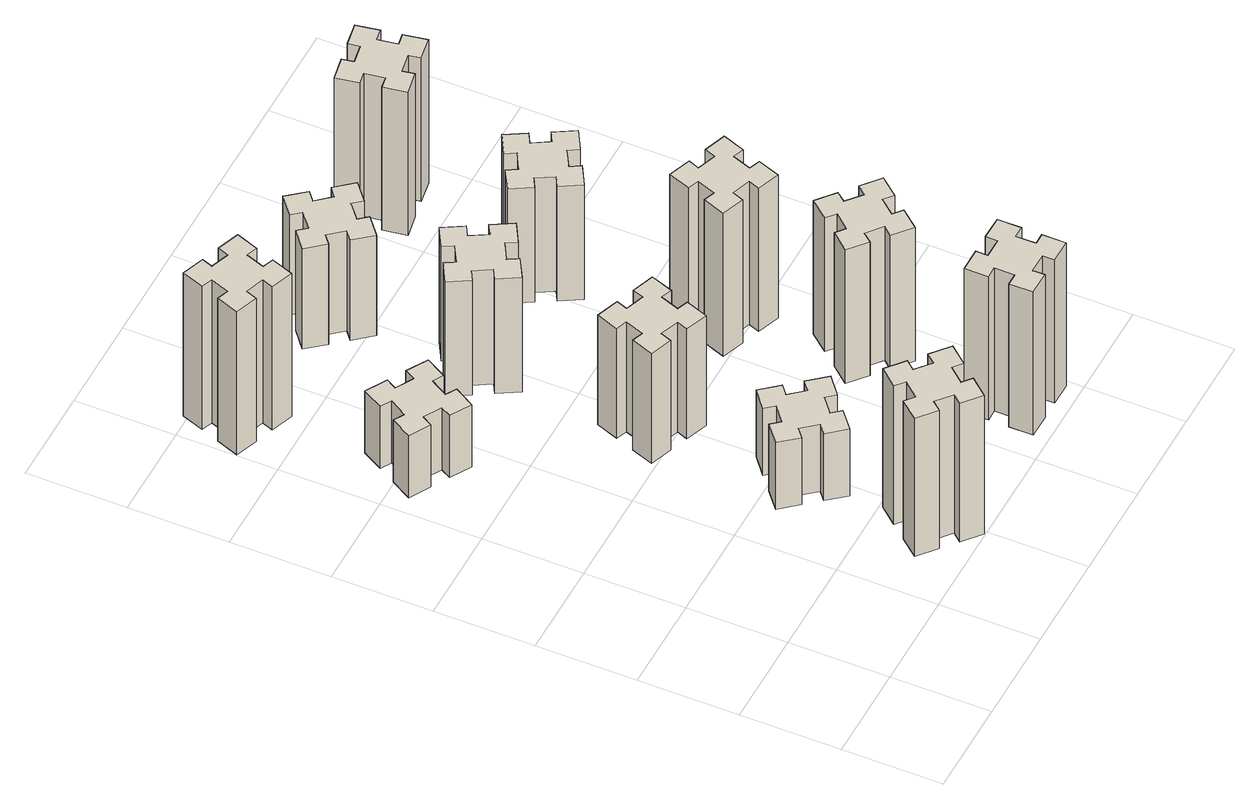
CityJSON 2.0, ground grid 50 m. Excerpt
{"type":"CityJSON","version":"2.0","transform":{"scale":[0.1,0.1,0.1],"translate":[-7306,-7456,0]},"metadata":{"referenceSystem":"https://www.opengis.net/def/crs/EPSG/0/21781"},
"CityObjects":{
"building1":{"type":"Building","attributes":{"class":"1000","function":"1000","usage":"1000","yearOfConstruction":2016,"roofType":"1000","measuredHeight":87,"storeysAboveGround":30,"storeysBelowGround":0},"geometry":[{"type":"Solid","lod":"1","boundaries":[[[[0,1,2,3,4,5,6,7,8,9,10,11,12,13,14,15,16,17,18,19]],[[17,16,20,21]],[[16,15,22,20]],[[15,14,23,22]],[[14,13,24,23]],[[13,12,25,24]],[[12,11,26,25]],[[11,10,27,26]],[[10,9,28,27]],[[9,8,29,28]],[[8,7,30,29]],[[7,6,31,30]],[[6,5,32,31]],[[5,4,33,32]],[[4,3,34,33]],[[3,2,35,34]],[[2,1,36,35]],[[1,0,37,36]],[[0,19,38,37]],[[19,18,39,38]],[[18,17,21,39]],[[24,25,26,27,28,29,30,31,32,33,34,35,36,37,38,39,21,20,22,23]]]]}]},
"building2":{"type":"Building","attributes":{"class":"1000","function":"1000","usage":"1000","yearOfConstruction":2016,"roofType":"1000","measuredHeight":39,"storeysAboveGround":30,"storeysBelowGround":0},"geometry":[{"type":"Solid","lod":"1","boundaries":[[[[40,41,42,43,44,45,46,47,48,49,50,51,52,53,54,55,56,57,58,59]],[[57,56,60,61]],[[56,55,62,60]],[[55,54,63,62]],[[54,53,64,63]],[[53,52,65,64]],[[52,51,66,65]],[[51,50,67,66]],[[50,49,68,67]],[[49,48,69,68]],[[48,47,70,69]],[[47,46,71,70]],[[46,45,72,71]],[[45,44,73,72]],[[44,43,74,73]],[[43,42,75,74]],[[42,41,76,75]],[[41,40,77,76]],[[40,59,78,77]],[[59,58,79,78]],[[58,57,61,79]],[[64,65,66,67,68,69,70,71,72,73,74,75,76,77,78,79,61,60,62,63]]]]}]},
"building3":{"type":"Building","attributes":{"class":"1000","function":"1000","usage":"1000","yearOfConstruction":2016,"roofType":"1000","measuredHeight":90,"storeysAboveGround":30,"storeysBelowGround":0},"geometry":[{"type":"Solid","lod":"1","boundaries":[[[[80,81,82,83,84,85,86,87,88,89,90,91,92,93,94,95,96,97,98,99]],[[97,96,100,101]],[[96,95,102,100]],[[95,94,103,102]],[[94,93,104,103]],[[93,92,105,104]],[[92,91,106,105]],[[91,90,107,106]],[[90,89,108,107]],[[89,88,109,108]],[[88,87,110,109]],[[87,86,111,110]],[[86,85,112,111]],[[85,84,113,112]],[[84,83,114,113]],[[83,82,115,114]],[[82,81,116,115]],[[81,80,117,116]],[[80,99,118,117]],[[99,98,119,118]],[[98,97,101,119]],[[104,105,106,107,108,109,110,111,112,113,114,115,116,117,118,119,101,100,102,103]]]]}]},
"building4":{"type":"Building","attributes":{"class":"1000","function":"1000","usage":"1000","yearOfConstruction":2016,"roofType":"1000","measuredHeight":42,"storeysAboveGround":30,"storeysBelowGround":0},"geometry":[{"type":"Solid","lod":"1","boundaries":[[[[120,121,122,123,124,125,126,127,128,129,130,131,132,133,134,135,136,137,138,139]],[[137,136,140,141]],[[136,135,142,140]],[[135,134,143,142]],[[134,133,144,143]],[[133,132,145,144]],[[132,131,146,145]],[[131,130,147,146]],[[130,129,148,147]],[[129,128,149,148]],[[128,127,150,149]],[[127,126,151,150]],[[126,125,152,151]],[[125,124,153,152]],[[124,123,154,153]],[[123,122,155,154]],[[122,121,156,155]],[[121,120,157,156]],[[120,139,158,157]],[[139,138,159,158]],[[138,137,141,159]],[[144,145,146,147,148,149,150,151,152,153,154,155,156,157,158,159,141,140,142,143]]]]}]},
"building5":{"type":"Building","attributes":{"class":"1000","function":"1000","usage":"1000","yearOfConstruction":2016,"roofType":"1000","measuredHeight":69,"storeysAboveGround":30,"storeysBelowGround":0},"geometry":[{"type":"Solid","lod":"1","boundaries":[[[[160,161,162,163,164,165,166,167,168,169,170,171,172,173,174,175,176,177,178,179]],[[177,176,180,181]],[[176,175,182,180]],[[175,174,183,182]],[[174,173,184,183]],[[173,172,185,184]],[[172,171,186,185]],[[171,170,187,186]],[[170,169,188,187]],[[169,168,189,188]],[[168,167,190,189]],[[167,166,191,190]],[[166,165,192,191]],[[165,164,193,192]],[[164,163,194,193]],[[163,162,195,194]],[[162,161,196,195]],[[161,160,197,196]],[[160,179,198,197]],[[179,178,199,198]],[[178,177,181,199]],[[184,185,186,187,188,189,190,191,192,193,194,195,196,197,198,199,181,180,182,183]]]]}]},
"building6":{"type":"Building","attributes":{"class":"1000","function":"1000","usage":"1000","yearOfConstruction":2016,"roofType":"1000","measuredHeight":72,"storeysAboveGround":30,"storeysBelowGround":0},"geometry":[{"type":"Solid","lod":"1","boundaries":[[[[200,201,202,203,204,205,206,207,208,209,210,211,212,213,214,215,216,217,218,219]],[[217,216,220,221]],[[216,215,222,220]],[[215,214,223,222]],[[214,213,224,223]],[[213,212,225,224]],[[212,211,226,225]],[[211,210,227,226]],[[210,209,228,227]],[[209,208,229,228]],[[208,207,230,229]],[[207,206,231,230]],[[206,205,232,231]],[[205,204,233,232]],[[204,203,234,233]],[[203,202,235,234]],[[202,201,236,235]],[[201,200,237,236]],[[200,219,238,237]],[[219,218,239,238]],[[218,217,221,239]],[[224,225,226,227,228,229,230,231,232,233,234,235,236,237,238,239,221,220,222,223]]]]}]},
"building7":{"type":"Building","attributes":{"class":"1000","function":"1000","usage":"1000","yearOfConstruction":2016,"roofType":"1000","measuredHeight":90,"storeysAboveGround":30,"storeysBelowGround":0},"geometry":[{"type":"Solid","lod":"1","boundaries":[[[[240,241,242,243,244,245,246,247,248,249,250,251,252,253,254,255,256,257,258,259]],[[257,256,260,261]],[[256,255,262,260]],[[255,254,263,262]],[[254,253,264,263]],[[253,252,265,264]],[[252,251,266,265]],[[251,250,267,266]],[[250,249,268,267]],[[249,248,269,268]],[[248,247,270,269]],[[247,246,271,270]],[[246,245,272,271]],[[245,244,273,272]],[[244,243,274,273]],[[243,242,275,274]],[[242,241,276,275]],[[241,240,277,276]],[[240,259,278,277]],[[259,258,279,278]],[[258,257,261,279]],[[264,265,266,267,268,269,270,271,272,273,274,275,276,277,278,279,261,260,262,263]]]]}]},
"building8":{"type":"Building","attributes":{"class":"1000","function":"1000","usage":"1000","yearOfConstruction":2016,"roofType":"1000","measuredHeight":63,"storeysAboveGround":30,"storeysBelowGround":0},"geometry":[{"type":"Solid","lod":"1","boundaries":[[[[280,281,282,283,284,285,286,287,288,289,290,291,292,293,294,295,296,297,298,299]],[[297,296,300,301]],[[296,295,302,300]],[[295,294,303,302]],[[294,293,304,303]],[[293,292,305,304]],[[292,291,306,305]],[[291,290,307,306]],[[290,289,308,307]],[[289,288,309,308]],[[288,287,310,309]],[[287,286,311,310]],[[286,285,312,311]],[[285,284,313,312]],[[284,283,314,313]],[[283,282,315,314]],[[282,281,316,315]],[[281,280,317,316]],[[280,299,318,317]],[[299,298,319,318]],[[298,297,301,319]],[[304,305,306,307,308,309,310,311,312,313,314,315,316,317,318,319,301,300,302,303]]]]}]},
"building9":{"type":"Building","attributes":{"class":"1000","function":"1000","usage":"1000","yearOfConstruction":2016,"roofType":"1000","measuredHeight":84,"storeysAboveGround":30,"storeysBelowGround":0},"geometry":[{"type":"Solid","lod":"1","boundaries":[[[[320,321,322,323,324,325,326,327,328,329,330,331,332,333,334,335,336,337,338,339]],[[337,336,340,341]],[[336,335,342,340]],[[335,334,343,342]],[[334,333,344,343]],[[333,332,345,344]],[[332,331,346,345]],[[331,330,347,346]],[[330,329,348,347]],[[329,328,349,348]],[[328,327,350,349]],[[327,326,351,350]],[[326,325,352,351]],[[325,324,353,352]],[[324,323,354,353]],[[323,322,355,354]],[[322,321,356,355]],[[321,320,357,356]],[[320,339,358,357]],[[339,338,359,358]],[[338,337,341,359]],[[344,345,346,347,348,349,350,351,352,353,354,355,356,357,358,359,341,340,342,343]]]]}]},
"building10":{"type":"Building","attributes":{"class":"1000","function":"1000","usage":"1000","yearOfConstruction":2016,"roofType":"1000","measuredHeight":90,"storeysAboveGround":30,"storeysBelowGround":0},"geometry":[{"type":"Solid","lod":"1","boundaries":[[[[360,361,362,363,364,365,366,367,368,369,370,371,372,373,374,375,376,377,378,379]],[[377,376,380,381]],[[376,375,382,380]],[[375,374,383,382]],[[374,373,384,383]],[[373,372,385,384]],[[372,371,386,385]],[[371,370,387,386]],[[370,369,388,387]],[[369,368,389,388]],[[368,367,390,389]],[[367,366,391,390]],[[366,365,392,391]],[[365,364,393,392]],[[364,363,394,393]],[[363,362,395,394]],[[362,361,396,395]],[[361,360,397,396]],[[360,379,398,397]],[[379,378,399,398]],[[378,377,381,399]],[[384,385,386,387,388,389,390,391,392,393,394,395,396,397,398,399,381,380,382,383]]]]}]},
"building11":{"type":"Building","attributes":{"class":"1000","function":"1000","usage":"1000","yearOfConstruction":2016,"roofType":"1000","measuredHeight":72,"storeysAboveGround":30,"storeysBelowGround":0},"geometry":[{"type":"Solid","lod":"1","boundaries":[[[[400,401,402,403,404,405,406,407,408,409,410,411,412,413,414,415,416,417,418,419]],[[417,416,420,421]],[[416,415,422,420]],[[415,414,423,422]],[[414,413,424,423]],[[413,412,425,424]],[[412,411,426,425]],[[411,410,427,426]],[[410,409,428,427]],[[409,408,429,428]],[[408,407,430,429]],[[407,406,431,430]],[[406,405,432,431]],[[405,404,433,432]],[[404,403,434,433]],[[403,402,435,434]],[[402,401,436,435]],[[401,400,437,436]],[[400,419,438,437]],[[419,418,439,438]],[[418,417,421,439]],[[424,425,426,427,428,429,430,431,432,433,434,435,436,437,438,439,421,420,422,423]]]]}]},
"building12":{"type":"Building","attributes":{"class":"1000","function":"1000","usage":"1000","yearOfConstruction":2016,"roofType":"1000","measuredHeight":90,"storeysAboveGround":30,"storeysBelowGround":0},"geometry":[{"type":"Solid","lod":"1","boundaries":[[[[440,441,442,443,444,445,446,447,448,449,450,451,452,453,454,455,456,457,458,459]],[[457,456,460,461]],[[456,455,462,460]],[[455,454,463,462]],[[454,453,464,463]],[[453,452,465,464]],[[452,451,466,465]],[[451,450,467,466]],[[450,449,468,467]],[[449,448,469,468]],[[448,447,470,469]],[[447,446,471,470]],[[446,445,472,471]],[[445,444,473,472]],[[444,443,474,473]],[[443,442,475,474]],[[442,441,476,475]],[[441,440,477,476]],[[440,459,478,477]],[[459,458,479,478]],[[458,457,461,479]],[[464,465,466,467,468,469,470,471,472,473,474,475,476,477,478,479,461,460,462,463]]]]}]}
},
"vertices":[
[856,193,0],[933,129,0],[894,83,0],[986,6,0],[1063,98,0],[1017,136,0],[1082,213,0],[1128,174,0],[1205,266,0],[1113,343,0],[1074,297,0],[998,362,0],[1036,408,0],[944,485,0],[867,393,0],[913,354,0],[849,278,0],[803,316,0],[726,224,0],[818,147,0],[849,278,870],[803,316,870],[913,354,870],[867,393,870],[944,485,870],[1036,408,870],[998,362,870],[1074,297,870],[1113,343,870],[1205,266,870],[1128,174,870],[1082,213,870],[1017,136,870],[1063,98,870],[986,6,870],[894,83,870],[933,129,870],[856,193,870],[818,147,870],[726,224,870],
[396,2367,0],[446,2454,0],[498,2424,0],[558,2528,0],[454,2588,0],[424,2536,0],[337,2586,0],[367,2638,0],[263,2698,0],[203,2594,0],[255,2564,0],[205,2477,0],[153,2507,0],[93,2403,0],[197,2343,0],[227,2395,0],[314,2345,0],[284,2293,0],[388,2233,0],[448,2337,0],[314,2345,390],[284,2293,390],[227,2395,390],[197,2343,390],[93,2403,390],[153,2507,390],[205,2477,390],[255,2564,390],[203,2594,390],[263,2698,390],[367,2638,390],[337,2586,390],[424,2536,390],[454,2588,390],[558,2528,390],[498,2424,390],[446,2454,390],[396,2367,390],[448,2337,390],[388,2233,390],
[139,3390,0],[105,3296,0],[49,3317,0],[7,3204,0],[120,3163,0],[141,3219,0],[235,3185,0],[214,3129,0],[327,3087,0],[368,3200,0],[312,3221,0],[346,3315,0],[402,3294,0],[443,3407,0],[330,3448,0],[310,3392,0],[216,3426,0],[237,3482,0],[124,3523,0],[83,3410,0],[216,3426,900],[237,3482,900],[310,3392,900],[330,3448,900],[443,3407,900],[402,3294,900],[346,3315,900],[312,3221,900],[368,3200,900],[327,3087,900],[214,3129,900],[235,3185,900],[141,3219,900],[120,3163,900],[7,3204,900],[49,3317,900],[105,3296,900],[139,3390,900],[83,3410,900],[124,3523,900],
[933,1002,0],[856,937,0],[818,983,0],[726,906,0],[803,814,0],[849,853,0],[913,776,0],[867,738,0],[944,646,0],[1036,723,0],[998,769,0],[1074,833,0],[1113,787,0],[1205,864,0],[1128,956,0],[1082,918,0],[1017,994,0],[1063,1033,0],[986,1125,0],[894,1048,0],[1017,994,420],[1063,1033,420],[1082,918,420],[1128,956,420],[1205,864,420],[1113,787,420],[1074,833,420],[998,769,420],[1036,723,420],[944,646,420],[867,738,420],[913,776,420],[849,853,420],[803,814,420],[726,906,420],[818,983,420],[856,937,420],[933,1002,420],[894,1048,420],[986,1125,420],
[1052,1541,0],[1086,1635,0],[1142,1614,0],[1183,1727,0],[1070,1768,0],[1050,1712,0],[956,1746,0],[977,1802,0],[864,1843,0],[823,1730,0],[879,1710,0],[845,1616,0],[789,1637,0],[747,1524,0],[860,1483,0],[881,1539,0],[975,1505,0],[954,1449,0],[1067,1407,0],[1108,1520,0],[975,1505,690],[954,1449,690],[881,1539,690],[860,1483,690],[747,1524,690],[789,1637,690],[845,1616,690],[879,1710,690],[823,1730,690],[864,1843,690],[977,1802,690],[956,1746,690],[1050,1712,690],[1070,1768,690],[1183,1727,690],[1142,1614,690],[1086,1635,690],[1052,1541,690],[1108,1520,690],[1067,1407,690],
[977,2345,0],[1064,2395,0],[1094,2343,0],[1198,2403,0],[1138,2507,0],[1086,2477,0],[1036,2564,0],[1088,2594,0],[1028,2698,0],[924,2638,0],[954,2586,0],[867,2536,0],[837,2588,0],[733,2528,0],[793,2424,0],[845,2454,0],[895,2367,0],[843,2337,0],[903,2233,0],[1007,2293,0],[895,2367,720],[843,2337,720],[845,2454,720],[793,2424,720],[733,2528,720],[837,2588,720],[867,2536,720],[954,2586,720],[924,2638,720],[1028,2698,720],[1088,2594,720],[1036,2564,720],[1086,2477,720],[1138,2507,720],[1198,2403,720],[1094,2343,720],[1064,2395,720],[977,2345,720],[1007,2293,720],[903,2233,720],
[1855,355,0],[1755,355,0],[1755,415,0],[1635,415,0],[1635,295,0],[1695,295,0],[1695,195,0],[1635,195,0],[1635,75,0],[1755,75,0],[1755,135,0],[1855,135,0],[1855,75,0],[1975,75,0],[1975,195,0],[1915,195,0],[1915,295,0],[1975,295,0],[1975,415,0],[1855,415,0],[1915,295,900],[1975,295,900],[1915,195,900],[1975,195,900],[1975,75,900],[1855,75,900],[1855,135,900],[1755,135,900],[1755,75,900],[1635,75,900],[1635,195,900],[1695,195,900],[1695,295,900],[1635,295,900],[1635,415,900],[1755,415,900],[1755,355,900],[1855,355,900],[1855,415,900],[1975,415,900],
[1082,3238,0],[1017,3314,0],[1063,3353,0],[986,3445,0],[894,3368,0],[933,3322,0],[856,3257,0],[818,3303,0],[726,3226,0],[803,3134,0],[849,3173,0],[913,3096,0],[867,3058,0],[944,2966,0],[1036,3043,0],[998,3089,0],[1074,3153,0],[1113,3107,0],[1205,3184,0],[1128,3276,0],[1074,3153,630],[1113,3107,630],[998,3089,630],[1036,3043,630],[944,2966,630],[867,3058,630],[913,3096,630],[849,3173,630],[803,3134,630],[726,3226,630],[818,3303,630],[856,3257,630],[933,3322,630],[894,3368,630],[986,3445,630],[1063,3353,630],[1017,3314,630],[1082,3238,630],[1128,3276,630],[1205,3184,630],
[1857,876,0],[1922,953,0],[1968,914,0],[2045,1006,0],[1953,1083,0],[1914,1037,0],[1838,1102,0],[1876,1148,0],[1784,1225,0],[1707,1133,0],[1753,1094,0],[1689,1018,0],[1643,1056,0],[1566,964,0],[1658,887,0],[1696,933,0],[1773,869,0],[1734,823,0],[1826,746,0],[1903,838,0],[1773,869,840],[1734,823,840],[1696,933,840],[1658,887,840],[1566,964,840],[1643,1056,840],[1689,1018,840],[1753,1094,840],[1707,1133,840],[1784,1225,840],[1876,1148,840],[1838,1102,840],[1914,1037,840],[1953,1083,840],[2045,1006,840],[1968,914,840],[1922,953,840],[1857,876,840],[1903,838,840],[1826,746,840],
[1790,1712,0],[1696,1746,0],[1717,1802,0],[1604,1843,0],[1563,1730,0],[1619,1710,0],[1585,1616,0],[1529,1637,0],[1487,1524,0],[1600,1483,0],[1621,1539,0],[1715,1505,0],[1694,1449,0],[1807,1407,0],[1848,1520,0],[1792,1541,0],[1826,1635,0],[1882,1614,0],[1923,1727,0],[1810,1768,0],[1826,1635,900],[1882,1614,900],[1792,1541,900],[1848,1520,900],[1807,1407,900],[1694,1449,900],[1715,1505,900],[1621,1539,900],[1600,1483,900],[1487,1524,900],[1529,1637,900],[1585,1616,900],[1619,1710,900],[1563,1730,900],[1604,1843,900],[1717,1802,900],[1696,1746,900],[1790,1712,900],[1810,1768,900],[1923,1727,900],
[1617,2345,0],[1704,2395,0],[1734,2343,0],[1838,2403,0],[1778,2507,0],[1726,2477,0],[1676,2564,0],[1728,2594,0],[1668,2698,0],[1564,2638,0],[1594,2586,0],[1507,2536,0],[1477,2588,0],[1373,2528,0],[1433,2424,0],[1485,2454,0],[1535,2367,0],[1483,2337,0],[1543,2233,0],[1647,2293,0],[1535,2367,720],[1483,2337,720],[1485,2454,720],[1433,2424,720],[1373,2528,720],[1477,2588,720],[1507,2536,720],[1594,2586,720],[1564,2638,720],[1668,2698,720],[1728,2594,720],[1676,2564,720],[1726,2477,720],[1778,2507,720],[1838,2403,720],[1734,2343,720],[1704,2395,720],[1617,2345,720],[1647,2293,720],[1543,2233,720],
[1588,3335,0],[1606,3237,0],[1547,3227,0],[1567,3108,0],[1686,3129,0],[1675,3188,0],[1774,3206,0],[1784,3147,0],[1902,3167,0],[1881,3286,0],[1822,3275,0],[1805,3374,0],[1864,3384,0],[1843,3502,0],[1725,3481,0],[1735,3422,0],[1637,3405,0],[1627,3464,0],[1508,3443,0],[1529,3325,0],[1637,3405,900],[1627,3464,900],[1735,3422,900],[1725,3481,900],[1843,3502,900],[1864,3384,900],[1805,3374,900],[1822,3275,900],[1881,3286,900],[1902,3167,900],[1784,3147,900],[1774,3206,900],[1675,3188,900],[1686,3129,900],[1567,3108,900],[1547,3227,900],[1606,3237,900],[1588,3335,900],[1529,3325,900],[1508,3443,900]
]}
